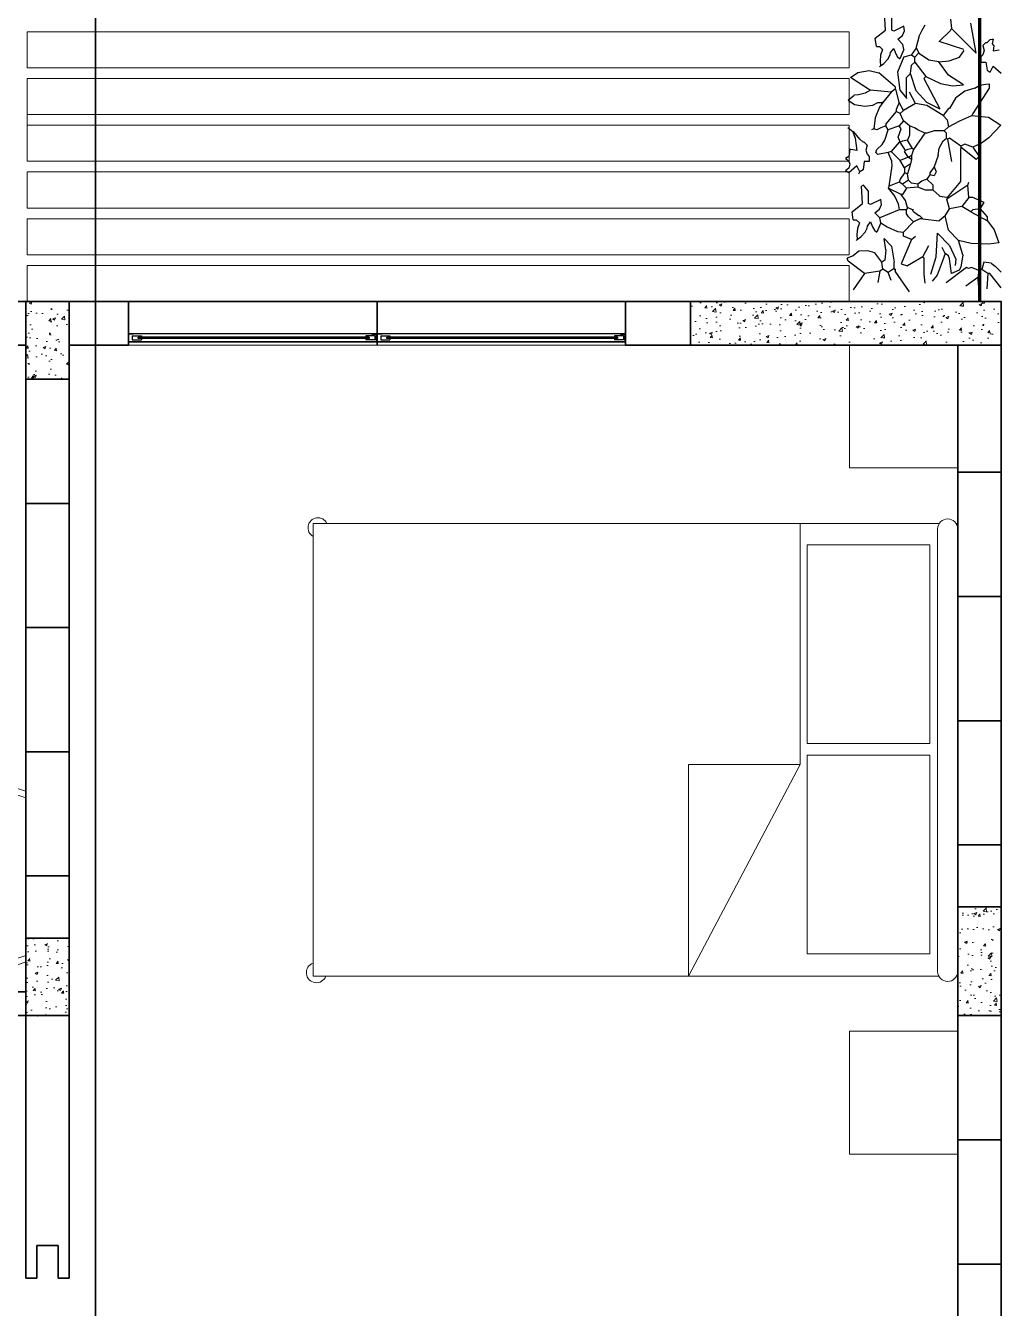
# Model space of a CAD drawing. Header units: inches. Extents: x 2013 to 15569, y -2551 to 2524.
# Drawn here: x 10991.9 to 11305.9, y 442.4 to 855.5 of the extents above; entities that cross this region are included whole.
import ezdxf

# ---------------------------------------------------------------- set-up
doc = ezdxf.new("R2010")
doc.units = ezdxf.units.IN
doc.header["$MEASUREMENT"] = 0
for name, color, linetype, lineweight in [('A-FLOR-FTPT', 6, 'Continuous', 70), ('A-FLOR-PATT', 8, 'Continuous', 18), ('A-FURN', 8, 'Continuous', 18), ('A-GLAZ-FULL', 4, 'Continuous', 25), ('A-WALL-FULL', 7, 'Continuous', 35), ('costruzioni', 2, 'Continuous', 35)]:
    doc.layers.add(name, color=color, linetype=linetype, lineweight=lineweight)
doc.layers.add('VERDE_siepe', color=96, linetype='Continuous')

# ---------------------------------------------------------------- blocks, each defined once
blk = doc.blocks.new('finestra 1')
at = {"layer": 'A-FLOR-PATT'}
for points in [[(43.0901, -91.3303), (43.0901, -91.3278), (43.0759, -91.3278), (43.0759, -91.3066), (43.0901, -91.3066), (43.0901, -91.3041), (43.0734, -91.3041), (43.0734, -91.3303)], [(43.8567, -91.3303), (43.8567, -91.3278), (43.8709, -91.3278), (43.8709, -91.3066), (43.8567, -91.3066), (43.8567, -91.3041), (43.8734, -91.3041), (43.8734, -91.3303)]]:
    blk.add_hatch(color=256, dxfattribs=at).paths.add_polyline_path(points)
at = {"layer": 'A-FURN'}
for p, q in [((43.0734, -91.2941), (43.8734, -91.2941)), ((43.8734, -91.4341), (43.0734, -91.4341))]:
    blk.add_line(p, q, dxfattribs=at)
at = {"layer": 'A-GLAZ-FULL'}
for p, q in [((43.0734, -91.3041), (43.8734, -91.3041)), ((43.0901, -91.3041), (43.0734, -91.3041)), ((43.8734, -91.3041), (43.0901, -91.3041)), ((43.0901, -91.3066), (43.0901, -91.3041)), ((43.8734, -91.3041), (43.8734, -91.3303)), ((43.0734, -91.3303), (43.8734, -91.3303)), ((43.0759, -91.3278), (43.0759, -91.3066)), ((43.0901, -91.3278), (43.0759, -91.3278)), ((43.0801, -91.3105), (43.1092, -91.3105)), ((43.0801, -91.3238), (43.0801, -91.3105)), ((43.0801, -91.3238), (43.1092, -91.3238)), ((43.0901, -91.3303), (43.0901, -91.3278)), ((43.0992, -91.3147), (43.842, -91.3147)), ((43.0992, -91.3197), (43.0992, -91.3147)), ((43.0992, -91.3197), (43.842, -91.3197)), ((43.1092, -91.3147), (43.1092, -91.3105)), ((43.1092, -91.3238), (43.1092, -91.3197)), ((43.8612, -91.3105), (43.832, -91.3105)), ((43.832, -91.3147), (43.832, -91.3105)), ((43.832, -91.3238), (43.832, -91.3197)), ((43.8612, -91.3238), (43.832, -91.3238)), ((43.842, -91.3147), (43.842, -91.3197)), ((43.8612, -91.3238), (43.8612, -91.3105))]:
    blk.add_line(p, q, dxfattribs=at)
at = {"layer": 'A-WALL-FULL'}
for p, q in [((43.0734, -91.2941), (43.0734, -91.4341)), ((43.8734, -91.4341), (43.8734, -91.2941))]:
    blk.add_line(p, q, dxfattribs=at)
blk = doc.blocks.new('letto')
at = {"layer": 'A-FURN'}
for p, q in [((27.4385, 13.5237), (25.4231, 13.5237)), ((25.4231, 12.0654), (25.4231, 13.5237)), ((26.9901, 12.7474), (26.9901, 13.5237)), ((27.433, 13.5059), (27.433, 12.08)), ((27.4977, 13.5061), (27.4977, 12.0796)), ((26.9901, 12.7474), (26.6306, 12.7474)), ((26.6306, 12.7474), (26.6306, 12.0656)), ((26.9901, 12.7474), (26.6306, 12.0656)), ((25.4231, 12.0654), (27.4361, 12.0658))]:
    blk.add_line(p, q, dxfattribs=at)
for points in [[(27.4079, 13.4548), (27.4079, 12.815), (27.0135, 12.815), (27.0135, 13.4548)], [(27.4079, 12.7768), (27.4079, 12.1369), (27.0135, 12.1369), (27.0135, 12.7768)]]:
    blk.add_lwpolyline(points, close=True, dxfattribs=at)
for centre, radius, start, end in [((25.4385, 13.5096), 0.032, 25.9785, 241.2286), ((27.4653, 13.5058), 0.0323, 0.6423, 179.7148), ((25.4335, 12.0766), 0.0324, 108.721, 339.676), ((27.4653, 12.0807), 0.0324, 181.2656, 357.9557)]:
    blk.add_arc(centre, radius, start, end, dxfattribs=at)

msp = doc.modelspace()

# ---------------------------------------------------------------- hatches: boundary and pattern name
at = {"layer": 'A-FLOR-PATT'}
h = msp.add_hatch(dxfattribs=at)
h.set_pattern_fill('AR-CONC', color=256, scale=0.05, style=0)
h.set_pattern_definition([(50, (13732.327, 8876.73), (9.1092334, -0.796954), [0.9525, -10.4775]), (355, (13732.327, 8876.73), (-1.762141, 9.552832), [0.762, -8.382]), (100.451, (13733.086, 8876.663), (7.347125, 8.755834), [0.8095, -8.9045]), (46.1842, (13732.327, 8879.27), (13.553952, -2.102116), [1.42875, -15.71625]), (96.6356, (13733.456, 8879.095), (11.870212, 12.371278), [1.21425, -13.35675]), (351.184, (13732.327, 8879.27), (11.87023, 12.371256), [1.143, -12.573]), (21, (13733.597, 8878.635), (7.580744, -5.113276), [0.9525, -10.4775]), (326, (13733.597, 8878.635), (3.090101, 9.209398), [0.762, -8.382]), (71.4514, (13734.2285, 8878.209), (10.6708245, 4.096143), [0.8095, -8.9045]), (37.5, (13732.3267, 8876.7297), (0.1544302, 4.227752), [0, -8.2804, 0, -8.509, 0, -8.41375]), (7.5, (13732.3267, 8876.7297), (3.3409831, 5.0090287), [0, -4.8514, 0, -8.0899, 0, -3.20675]), (327.5, (13729.4946, 8876.7297), (6.7795298, -0.2864372), [0, -3.175, 0, -9.906, 0, -13.1445]), (317.5, (13728.2246, 8876.73), (7.406459, 1.2713246), [0, -4.1275, 0, -6.5786, 0, -9.3345])])
h.paths.add_polyline_path([(10991.869, 741.639), (11005.869, 741.639), (11005.869, 766.639), (10991.869, 766.639)])
h = msp.add_hatch(dxfattribs=at)
h.set_pattern_fill('AR-CONC', color=256, scale=0.05, style=0)
h.set_pattern_definition([(50, (14552.327, 9466.73), (9.1092334, -0.796954), [0.9525, -10.4775]), (355, (14552.327, 9466.73), (-1.762141, 9.552832), [0.762, -8.382]), (100.451, (14553.086, 9466.663), (7.347125, 8.755834), [0.8095, -8.9045]), (46.1842, (14552.327, 9469.27), (13.553952, -2.102116), [1.42875, -15.71625]), (96.6356, (14553.456, 9469.095), (11.870212, 12.371278), [1.21425, -13.35675]), (351.184, (14552.327, 9469.27), (11.87023, 12.371256), [1.143, -12.573]), (21, (14553.597, 9468.635), (7.580744, -5.113276), [0.9525, -10.4775]), (326, (14553.597, 9468.635), (3.090101, 9.209398), [0.762, -8.382]), (71.4514, (14554.2285, 9468.209), (10.6708245, 4.096143), [0.8095, -8.9045]), (37.5, (14552.3267, 9466.7297), (0.1544302, 4.227752), [0, -8.2804, 0, -8.509, 0, -8.41375]), (7.5, (14552.3267, 9466.7297), (3.3409831, 5.0090287), [0, -4.8514, 0, -8.0899, 0, -3.20675]), (327.5, (14549.4946, 9466.7297), (6.7795298, -0.2864372), [0, -3.175, 0, -9.906, 0, -13.1445]), (317.5, (14548.2246, 9466.73), (7.406459, 1.2713246), [0, -4.1275, 0, -6.5786, 0, -9.3345])])
h.paths.add_polyline_path([(11205.869, 766.639), (11205.869, 752.639), (11305.869, 752.639), (11305.869, 766.639)])
h = msp.add_hatch(dxfattribs=at)
h.set_pattern_fill('AR-CONC', color=256, scale=0.05, style=0)
h.set_pattern_definition([(50, (14632.327, 8876.73), (9.1092334, -0.796954), [0.9525, -10.4775]), (355, (14632.327, 8876.73), (-1.762141, 9.552832), [0.762, -8.382]), (100.451, (14633.086, 8876.663), (7.347125, 8.755834), [0.8095, -8.9045]), (46.1842, (14632.327, 8879.27), (13.553952, -2.102116), [1.42875, -15.71625]), (96.6356, (14633.456, 8879.095), (11.870212, 12.371278), [1.21425, -13.35675]), (351.184, (14632.327, 8879.27), (11.87023, 12.371256), [1.143, -12.573]), (21, (14633.597, 8878.635), (7.580744, -5.113276), [0.9525, -10.4775]), (326, (14633.597, 8878.635), (3.090101, 9.209398), [0.762, -8.382]), (71.4514, (14634.2285, 8878.209), (10.6708245, 4.096143), [0.8095, -8.9045]), (37.5, (14632.3267, 8876.7297), (0.1544302, 4.227752), [0, -8.2804, 0, -8.509, 0, -8.41375]), (7.5, (14632.3267, 8876.7297), (3.3409831, 5.0090287), [0, -4.8514, 0, -8.0899, 0, -3.20675]), (327.5, (14629.4946, 8876.7297), (6.7795298, -0.2864372), [0, -3.175, 0, -9.906, 0, -13.1445]), (317.5, (14628.2246, 8876.73), (7.406459, 1.2713246), [0, -4.1275, 0, -6.5786, 0, -9.3345])])
h.paths.add_polyline_path([(11305.869, 571.639), (11291.869, 571.639), (11291.869, 536.639), (11305.869, 536.639)])
h = msp.add_hatch(dxfattribs=at)
h.set_pattern_fill('AR-CONC', color=256, scale=0.05, style=0)
h.set_pattern_definition([(50, (13732.327, 8876.73), (9.1092334, -0.796954), [0.9525, -10.4775]), (355, (13732.327, 8876.73), (-1.762141, 9.552832), [0.762, -8.382]), (100.451, (13733.086, 8876.663), (7.347125, 8.755834), [0.8095, -8.9045]), (46.1842, (13732.327, 8879.27), (13.553952, -2.102116), [1.42875, -15.71625]), (96.6356, (13733.456, 8879.095), (11.870212, 12.371278), [1.21425, -13.35675]), (351.184, (13732.327, 8879.27), (11.87023, 12.371256), [1.143, -12.573]), (21, (13733.597, 8878.635), (7.580744, -5.113276), [0.9525, -10.4775]), (326, (13733.597, 8878.635), (3.090101, 9.209398), [0.762, -8.382]), (71.4514, (13734.2285, 8878.209), (10.6708245, 4.096143), [0.8095, -8.9045]), (37.5, (13732.3267, 8876.7297), (0.1544302, 4.227752), [0, -8.2804, 0, -8.509, 0, -8.41375]), (7.5, (13732.3267, 8876.7297), (3.3409831, 5.0090287), [0, -4.8514, 0, -8.0899, 0, -3.20675]), (327.5, (13729.4946, 8876.7297), (6.7795298, -0.2864372), [0, -3.175, 0, -9.906, 0, -13.1445]), (317.5, (13728.2246, 8876.73), (7.406459, 1.2713246), [0, -4.1275, 0, -6.5786, 0, -9.3345])])
h.paths.add_polyline_path([(10991.869, 536.639), (11005.869, 536.639), (11005.869, 561.639), (10991.869, 561.639)])

# ---------------------------------------------------------------- linework, layer by layer
at = {"layer": 'A-FLOR-FTPT'}
msp.add_line((11298.869, 1061.639), (11298.869, 766.639), dxfattribs=at)
at = {"layer": 'A-FURN'}
for p, q in [((11256.869, 853.568), (10992.299, 853.568)), ((10992.299, 841.933), (10992.299, 853.568)), ((11256.869, 841.933), (11256.869, 853.568)), ((10992.299, 841.933), (11256.869, 841.933)), ((11256.869, 838.51), (10992.299, 838.51)), ((10992.299, 826.874), (10992.299, 838.51)), ((11256.869, 826.874), (11256.869, 838.51)), ((10992.299, 826.874), (11256.869, 826.874)), ((10992.299, 823.451), (10992.299, 826.874)), ((11256.869, 823.451), (10992.299, 823.451)), ((10992.299, 811.815), (10992.299, 823.451)), ((11256.869, 811.815), (11256.869, 823.451)), ((10992.299, 811.815), (11256.869, 811.815)), ((11256.869, 808.392), (10992.299, 808.392)), ((10992.299, 796.757), (10992.299, 808.392)), ((11256.869, 796.757), (11256.869, 808.392)), ((10992.299, 796.757), (11256.869, 796.757)), ((11256.869, 793.334), (10992.299, 793.334)), ((10992.299, 781.698), (10992.299, 793.334)), ((11256.869, 781.698), (11256.869, 793.334)), ((10992.299, 781.698), (11256.869, 781.698)), ((11256.869, 778.275), (10992.299, 778.275)), ((10992.299, 778.275), (10992.299, 766.639)), ((11256.869, 766.639), (11256.869, 778.275)), ((11256.869, 766.639), (10992.299, 766.639)), ((11256.869, 766.639), (11291.869, 766.639)), ((11005.869, 752.639), (11005.869, 692.639)), ((11291.869, 752.639), (11257.075, 752.639)), ((11257.075, 752.639), (11257.075, 713.039)), ((11291.869, 713.039), (11291.869, 752.639)), ((11257.075, 713.039), (11291.869, 713.039)), ((11291.327, 695.193), (11291.869, 695.193)), ((11291.869, 693.437), (11291.869, 695.193)), ((11291.869, 531.609), (11257.075, 531.609)), ((11257.075, 531.609), (11257.075, 492.009)), ((11291.869, 492.009), (11291.869, 531.609)), ((11257.075, 492.009), (11291.869, 492.009))]:
    msp.add_line(p, q, dxfattribs=at)
at = {"layer": 'A-FURN', "linetype": 'Continuous'}
for p, q in [((10991.869, 657.55), (10991.869, 638.914)), ((10991.869, 608.934), (10991.869, 553.934))]:
    msp.add_line(p, q, dxfattribs=at)
for points in [[(10991.869, 608.934, 0.090214), (10963.869, 613.434, 0.0687281), (10953.84, 612.049, 0.1107722), (10949.989, 609.969, 0.1075201), (10944.369, 602.434, 0.0759864), (10941.619, 592.684, 0.0283377), (10940.869, 581.434, 0.0283377), (10941.619, 570.184, 0.0759864), (10944.369, 560.434, 0.1075201), (10949.989, 552.899, 0.1107722), (10953.84, 550.819, 0.0687281), (10963.869, 549.434, 0.090214), (10991.869, 553.934)], [(10991.869, 606.81, 0.1015558), (10961.147, 611.328, 0.0492025), (10954.382, 610.124, 0.1107722), (10951.301, 608.46, 0.1075201), (10946.19, 601.607, 0.0759864), (10943.604, 592.438, 0.0282869), (10942.869, 581.434, 0.0282869), (10943.604, 570.43, 0.0759864), (10946.19, 561.262, 0.1075201), (10951.301, 554.408, 0.1107722), (10954.382, 552.744, 0.0492025), (10961.147, 551.54, 0.1015558), (10991.869, 556.059, 0.099244)]]:
    msp.add_lwpolyline(points, format="xyb", dxfattribs=at)
at = {"layer": 'A-WALL-FULL'}
for p, q in [((10951.869, 766.639), (10991.869, 766.639)), ((10991.869, 766.639), (10991.869, 752.639)), ((11305.869, 766.639), (10991.869, 766.639)), ((11003.869, 766.639), (10994.869, 766.639)), ((10991.869, 752.639), (10951.869, 752.639)), ((11024.97, 752.639), (11005.869, 752.639)), ((11184.97, 752.639), (11205.869, 752.639)), ((11291.869, 752.639), (11305.869, 752.639)), ((11291.869, 711.639), (11291.869, 752.639)), ((11305.869, 752.639), (11305.869, 711.639)), ((10991.869, 741.639), (11005.869, 741.639)), ((10991.869, 701.639), (10991.869, 741.639)), ((11005.869, 741.639), (11005.869, 701.639)), ((11291.869, 711.639), (11305.869, 711.639)), ((11291.869, 671.639), (11291.869, 711.639)), ((11305.869, 711.639), (11291.869, 711.639)), ((11305.869, 711.639), (11305.869, 671.639)), ((11005.869, 701.639), (10991.869, 701.639)), ((10991.869, 701.639), (11005.869, 701.639)), ((10991.869, 661.639), (10991.869, 701.639)), ((11005.869, 701.639), (11005.869, 661.639)), ((11291.869, 671.639), (11305.869, 671.639)), ((11291.869, 631.639), (11291.869, 671.639)), ((11305.869, 671.639), (11291.869, 671.639)), ((11305.869, 671.639), (11305.869, 631.639)), ((11005.869, 661.639), (10991.869, 661.639)), ((10991.869, 661.639), (11005.869, 661.639)), ((10991.869, 621.639), (10991.869, 661.639)), ((11005.869, 661.639), (11005.869, 621.639)), ((11305.869, 631.639), (11291.869, 631.639)), ((11291.869, 631.639), (11305.869, 631.639)), ((11291.869, 591.639), (11291.869, 631.639)), ((11305.869, 631.639), (11305.869, 591.639)), ((10991.869, 621.639), (11005.869, 621.639)), ((10991.869, 581.639), (10991.869, 621.639)), ((11005.869, 621.639), (10991.869, 621.639)), ((11005.869, 621.639), (11005.869, 581.639)), ((11291.869, 591.639), (11305.869, 591.639)), ((11291.869, 571.639), (11291.869, 591.639)), ((11305.869, 591.639), (11291.869, 591.639)), ((11305.869, 591.639), (11305.869, 571.639)), ((10991.869, 581.639), (11005.869, 581.639)), ((10991.869, 561.639), (10991.869, 581.639)), ((11005.869, 581.639), (10991.869, 581.639)), ((11005.869, 581.639), (11005.869, 561.639)), ((11305.869, 571.639), (11291.869, 571.639)), ((11005.869, 561.639), (10991.869, 561.639)), ((10932.869, 544.339), (10991.869, 544.339)), ((10932.869, 536.639), (10991.869, 536.639)), ((11005.869, 536.639), (10991.869, 536.639)), ((11005.869, 536.639), (10991.869, 536.639)), ((10991.869, 536.639), (11005.869, 536.639)), ((10991.869, 536.639), (10991.869, 473.106)), ((11000.869, 536.639), (10996.869, 536.639)), ((11005.869, 536.639), (11005.869, 452.065)), ((11291.869, 536.639), (11305.869, 536.639)), ((11291.869, 496.639), (11291.869, 536.639)), ((11305.869, 536.639), (11305.869, 496.639)), ((11305.869, 496.639), (11291.869, 496.639)), ((11291.869, 496.639), (11305.869, 496.639)), ((11291.869, 456.639), (11291.869, 496.639)), ((11305.869, 496.639), (11305.869, 456.639)), ((10991.869, 473.106), (10991.869, 452.065)), ((10995.436, 452.065), (10995.436, 462.585)), ((11002.301, 462.585), (10995.436, 462.585)), ((11002.301, 452.065), (11002.301, 462.585)), ((11305.869, 456.639), (11291.869, 456.639)), ((11291.869, 456.639), (11305.869, 456.639)), ((11291.869, 416.639), (11291.869, 456.639)), ((11305.869, 456.639), (11305.869, 416.639)), ((10991.869, 452.065), (10995.436, 452.065)), ((11002.301, 452.065), (11005.869, 452.065))]:
    msp.add_line(p, q, dxfattribs=at)
for points in [[(10991.869, 766.639), (11005.869, 766.639), (11005.869, 741.639), (10991.869, 741.639)], [(11205.869, 766.639), (11305.869, 766.639), (11305.869, 752.639), (11205.869, 752.639)], [(11291.869, 571.639), (11305.869, 571.639), (11305.869, 536.639), (11291.869, 536.639)], [(10991.869, 561.639), (11005.869, 561.639), (11005.869, 536.639), (10991.869, 536.639)]]:
    msp.add_lwpolyline(points, close=True, dxfattribs=at)
msp.add_point((10995.669, 536.639), dxfattribs=at)
at = {"layer": 'costruzioni'}
msp.add_line((11014.347, 65.055), (11014.347, 1167.888), dxfattribs=at)
at = {"layer": 'VERDE_siepe'}
for p, q in [((11268.63, 854.081), (11268.301, 859.679)), ((11270.605, 854.081), (11270.605, 858.033)), ((11274.557, 855.398), (11271.264, 853.751)), ((11274.715, 853.82), (11274.557, 855.398)), ((11281.297, 855.623), (11280.309, 853.976)), ((11289.53, 857.599), (11289.859, 854.635)), ((11297.809, 846.685), (11296.116, 856.281)), ((11265.337, 851.446), (11268.63, 854.081)), ((11265.666, 848.811), (11265.337, 851.446)), ((11271.264, 853.751), (11270.605, 854.081)), ((11272.581, 851.117), (11274.081, 852.307)), ((11274.228, 849.47), (11272.581, 851.117)), ((11274.081, 852.307), (11274.715, 853.82)), ((11279.502, 852.18), (11278.424, 848.188)), ((11280.309, 853.976), (11279.502, 852.18)), ((11285.907, 850.353), (11289.53, 853.976)), ((11289.53, 853.976), (11289.859, 854.635)), ((11289.859, 854.635), (11297.809, 846.685)), ((11302.271, 851.04), (11302.949, 851.181)), ((11302.949, 851.181), (11303.279, 851.181)), ((11303.279, 851.181), (11302.991, 849.693)), ((11265.666, 848.811), (11266.654, 848.811)), ((11266.654, 848.811), (11267.642, 847.824)), ((11267.642, 847.824), (11267.047, 846.017)), ((11270.276, 846.836), (11271.264, 848.154)), ((11271.264, 848.154), (11271.863, 846.621)), ((11274.557, 847.824), (11273.24, 844.86)), ((11274.557, 847.824), (11274.228, 849.47)), ((11278.424, 848.188), (11276.904, 846.01)), ((11278.483, 848.406), (11279.321, 846.731)), ((11293.847, 847.827), (11285.907, 850.353)), ((11292.404, 845.345), (11293.92, 847.517)), ((11300.625, 849.723), (11299.966, 849.065)), ((11299.966, 849.065), (11300.384, 847.459)), ((11300.384, 847.459), (11299.971, 846.165)), ((11300.625, 849.723), (11300.954, 850.053)), ((11300.954, 850.053), (11301.283, 850.053)), ((11301.283, 850.053), (11302.271, 851.04)), ((11302.991, 849.693), (11303.448, 848.978)), ((11303.448, 848.978), (11303.259, 847.418)), ((11303.259, 847.418), (11305.235, 847.747)), ((11267.047, 846.017), (11266.857, 844.081)), ((11266.857, 844.081), (11266.983, 842.555)), ((11266.983, 842.555), (11268.125, 843.355)), ((11268.125, 843.355), (11269.455, 844.867)), ((11269.455, 844.867), (11270.152, 846.198)), ((11270.152, 846.198), (11270.276, 846.836)), ((11271.863, 846.621), (11272.497, 845.472)), ((11274.529, 845.519), (11272.433, 840.519)), ((11272.497, 845.472), (11273.24, 844.86)), ((11274.529, 845.519), (11277.016, 846.072)), ((11277.016, 846.072), (11278.004, 845.413)), ((11277.016, 842.78), (11278.004, 843.768)), ((11279.321, 846.731), (11278.004, 845.413)), ((11278.004, 843.768), (11278.004, 845.413)), ((11278.004, 843.768), (11281.627, 839.157)), ((11282.543, 844.437), (11279.248, 846.675)), ((11285.831, 843.897), (11282.543, 844.437)), ((11285.831, 843.897), (11289.117, 844.138)), ((11288.865, 839.554), (11285.831, 843.897)), ((11289.117, 844.138), (11292.404, 845.345)), ((11299.971, 846.165), (11299.307, 845.442)), ((11299.307, 845.442), (11299.307, 843.795)), ((11299.307, 843.795), (11300.954, 843.795)), ((11300.954, 843.795), (11301.283, 841.161)), ((11257.356, 838.855), (11259.657, 840.409)), ((11263.17, 835.093), (11257.356, 838.855)), ((11259.657, 840.409), (11263.311, 841.085)), ((11263.311, 841.085), (11266.463, 840.361)), ((11271.732, 835.752), (11266.463, 840.361)), ((11266.983, 842.555), (11266.654, 842.226)), ((11272.433, 840.519), (11273.191, 834.728)), ((11275.369, 838.828), (11276.687, 840.145)), ((11275.369, 832.178), (11275.369, 838.828)), ((11276.687, 840.145), (11277.016, 842.78)), ((11278.5, 834.486), (11276.687, 840.145)), ((11281.627, 839.157), (11280.968, 838.498)), ((11281.627, 839.157), (11286.337, 836.899)), ((11293.668, 836.417), (11288.865, 839.554)), ((11301.283, 841.161), (11302.271, 840.502)), ((11302.271, 840.502), (11303.259, 842.478)), ((11303.259, 842.478), (11305.894, 840.173)), ((11263.829, 834.764), (11262.073, 833.771)), ((11263.829, 834.764), (11263.17, 835.093)), ((11270.414, 834.105), (11263.829, 834.764)), ((11271.732, 835.093), (11270.414, 834.105)), ((11271.732, 835.752), (11271.732, 835.093)), ((11272.061, 834.764), (11271.732, 835.093)), ((11273.049, 830.812), (11272.061, 834.764)), ((11273.191, 834.728), (11275.467, 832.073)), ((11280.968, 838.498), (11286.059, 828.707)), ((11286.337, 836.899), (11290.129, 836.176)), ((11290.129, 836.176), (11293.668, 836.417)), ((11297.418, 835.422), (11294.125, 834.434)), ((11302.028, 835.421), (11296.76, 827.189)), ((11297.418, 835.422), (11299.027, 836.359)), ((11299.027, 836.359), (11300.928, 836.661)), ((11300.928, 836.661), (11302.028, 836.739)), ((11302.028, 836.739), (11302.028, 835.421)), ((11256.584, 831.47), (11258.559, 833.117)), ((11256.584, 831.47), (11258.655, 830.115)), ((11259.951, 833.209), (11258.559, 833.117)), ((11262.073, 833.771), (11259.951, 833.209)), ((11264.548, 829.946), (11266.134, 830.812)), ((11266.134, 830.812), (11267.451, 830.812)), ((11267.781, 830.812), (11266.67, 829.271)), ((11267.781, 830.812), (11267.451, 830.812)), ((11270.414, 834.105), (11267.781, 830.812)), ((11273.049, 830.812), (11272.061, 828.506)), ((11274.366, 828.177), (11273.049, 830.812)), ((11278.318, 830.482), (11274.366, 828.177)), ((11278.318, 830.482), (11276.342, 834.105)), ((11281.941, 829.824), (11278.318, 830.482)), ((11281.786, 830.867), (11278.5, 834.486)), ((11281.627, 830.924), (11286.059, 828.707)), ((11291.161, 832.129), (11289.185, 828.836)), ((11294.125, 834.434), (11291.161, 832.129)), ((11258.655, 830.115), (11261.955, 829.552)), ((11261.955, 829.552), (11264.548, 829.946)), ((11266.67, 829.271), (11265.314, 825.839)), ((11272.061, 827.848), (11268.768, 823.896)), ((11272.061, 828.506), (11272.061, 827.848)), ((11273.378, 827.189), (11272.061, 827.848)), ((11274.366, 828.177), (11273.378, 827.189)), ((11274.366, 824.884), (11273.378, 827.189)), ((11287.209, 826.53), (11281.941, 829.824)), ((11288.856, 828.836), (11287.209, 826.53)), ((11287.209, 826.53), (11288.413, 825.168)), ((11289.185, 828.836), (11288.856, 828.836)), ((11292.532, 824.866), (11296.431, 826.53)), ((11296.76, 827.189), (11296.431, 826.53)), ((11296.431, 826.53), (11301.72, 826.076)), ((11258.083, 821.262), (11256.437, 822.578)), ((11264.817, 822.249), (11264.158, 821.92)), ((11265.314, 825.839), (11264.817, 822.249)), ((11264.817, 822.578), (11264.817, 822.249)), ((11265.805, 821.92), (11264.817, 822.249)), ((11267.122, 822.578), (11265.805, 821.92)), ((11268.768, 823.237), (11267.122, 822.578)), ((11268.768, 823.896), (11268.768, 823.237)), ((11269.426, 821.92), (11268.768, 823.237)), ((11273.049, 823.237), (11269.426, 821.92)), ((11272.72, 819.615), (11273.708, 822.249)), ((11274.366, 824.884), (11273.049, 823.237)), ((11273.708, 822.249), (11273.049, 823.237)), ((11276.342, 823.237), (11274.366, 824.884)), ((11276.342, 823.237), (11276.342, 820.274)), ((11277.989, 822.578), (11276.342, 823.237)), ((11278.977, 821.92), (11277.989, 822.578)), ((11288.856, 822.908), (11287.539, 821.591)), ((11288.413, 825.168), (11288.856, 822.908)), ((11288.856, 822.908), (11292.532, 824.866)), ((11301.72, 826.076), (11305.681, 823.505)), ((11305.681, 823.505), (11301.879, 819.422)), ((11258.413, 821.262), (11258.083, 821.262)), ((11258.083, 821.262), (11258.858, 819.313)), ((11260.389, 818.957), (11258.413, 821.262)), ((11258.858, 819.313), (11259.212, 816.894)), ((11261.377, 817.969), (11260.389, 818.957)), ((11267.554, 817.232), (11268.438, 818.582)), ((11268.438, 818.582), (11269.426, 821.92)), ((11273.378, 817.969), (11272.72, 819.615)), ((11274.037, 818.298), (11273.378, 817.969)), ((11275.684, 818.627), (11274.037, 818.298)), ((11276.342, 820.274), (11275.684, 818.627)), ((11277.33, 815.993), (11275.684, 818.627)), ((11281.282, 820.933), (11277.66, 815.663)), ((11281.282, 820.933), (11278.977, 821.92)), ((11281.941, 820.933), (11281.282, 820.933)), ((11284.245, 821.591), (11281.941, 820.933)), ((11287.539, 821.591), (11284.245, 821.591)), ((11285.878, 816.095), (11287.146, 818.364)), ((11287.146, 818.364), (11288.197, 819.286)), ((11288.197, 820.933), (11287.539, 821.591)), ((11288.197, 819.286), (11288.197, 820.933)), ((11288.527, 818.957), (11288.197, 819.286)), ((11289.185, 819.286), (11288.527, 818.957)), ((11288.527, 818.957), (11289.844, 811.711)), ((11292.808, 816.651), (11289.185, 819.286)), ((11301.879, 819.422), (11299.503, 817.607)), ((11257.095, 815.663), (11256.766, 813.358)), ((11257.425, 815.663), (11257.095, 815.663)), ((11259.401, 815.334), (11257.425, 815.663)), ((11259.212, 816.894), (11259.401, 815.334)), ((11261.706, 817.969), (11261.377, 817.969)), ((11262.035, 817.639), (11261.706, 817.969)), ((11262.035, 817.639), (11262.694, 816.981)), ((11262.694, 816.981), (11262.276, 815.376)), ((11262.276, 815.376), (11262.689, 814.082)), ((11262.689, 814.082), (11263.353, 813.358)), ((11265.475, 814.675), (11265.805, 815.663)), ((11266.134, 814.017), (11265.475, 814.675)), ((11265.805, 815.663), (11267.554, 817.232)), ((11269.426, 814.675), (11266.134, 814.017)), ((11270.414, 815.005), (11269.426, 814.675)), ((11270.619, 811.888), (11269.499, 814.7)), ((11273.049, 817.969), (11270.414, 815.005)), ((11273.378, 812.041), (11270.414, 815.005)), ((11273.378, 817.969), (11273.049, 817.969)), ((11275.025, 815.334), (11273.378, 817.969)), ((11274.696, 815.005), (11275.025, 815.334)), ((11276.013, 813.029), (11274.696, 815.005)), ((11275.684, 815.663), (11275.025, 815.334)), ((11277.33, 815.993), (11275.684, 815.663)), ((11277.66, 815.663), (11277.001, 813.687)), ((11277.66, 815.663), (11277.33, 815.993)), ((11285.563, 813.687), (11285.878, 816.095)), ((11294.125, 817.31), (11292.808, 816.651)), ((11292.808, 816.651), (11292.808, 816.322)), ((11292.808, 816.322), (11292.808, 815.993)), ((11297.747, 812.37), (11292.808, 816.322)), ((11292.808, 805.323), (11292.808, 815.993)), ((11296.76, 816.322), (11294.125, 817.31)), ((11299.503, 817.607), (11296.76, 816.322)), ((11296.76, 816.322), (11298.735, 813.358)), ((11256.766, 813.358), (11255.778, 812.699)), ((11255.778, 812.699), (11256.736, 812.056)), ((11256.736, 812.056), (11257.09, 810.931)), ((11259.401, 810.394), (11256.766, 808.089)), ((11257.09, 810.931), (11256.854, 809.581)), ((11260.389, 808.418), (11259.401, 810.394)), ((11261.706, 811.711), (11261.377, 809.077)), ((11263.353, 811.711), (11261.706, 811.711)), ((11263.353, 813.358), (11263.353, 811.711)), ((11269.756, 803.808), (11270.744, 810.394)), ((11270.744, 810.394), (11270.619, 811.888)), ((11275.684, 813.029), (11273.378, 812.041)), ((11274.696, 809.735), (11273.378, 812.041)), ((11276.672, 811.053), (11274.696, 809.735)), ((11276.013, 813.029), (11275.684, 813.029)), ((11276.672, 811.053), (11275.684, 807.759)), ((11277.001, 813.687), (11276.013, 813.029)), ((11277.001, 812.37), (11276.013, 813.029)), ((11277.001, 812.37), (11276.672, 811.053)), ((11277.001, 813.687), (11277.001, 812.37)), ((11284.245, 810.065), (11282.929, 808.089)), ((11285.563, 813.687), (11284.245, 810.065)), ((11284.245, 810.065), (11284.904, 808.418)), ((11298.735, 813.358), (11297.747, 812.37)), ((11256.854, 809.581), (11255.778, 808.747)), ((11256.766, 808.089), (11255.778, 808.747)), ((11260.059, 807.759), (11260.389, 808.418)), ((11261.377, 809.077), (11260.389, 808.418)), ((11273.378, 806.114), (11273.049, 805.126)), ((11274.696, 808.089), (11273.378, 806.114)), ((11276.013, 805.784), (11274.037, 804.467)), ((11274.696, 809.735), (11274.696, 808.089)), ((11275.684, 807.759), (11274.696, 808.089)), ((11276.013, 805.784), (11275.684, 807.759)), ((11277.001, 804.796), (11276.013, 805.784)), ((11281.941, 806.114), (11280.294, 805.455)), ((11282.929, 807.43), (11281.941, 806.114)), ((11283.916, 804.138), (11281.941, 806.114)), ((11282.929, 808.089), (11282.929, 807.43)), ((11284.245, 807.102), (11282.929, 807.43)), ((11284.904, 808.418), (11284.245, 807.102)), ((11261.523, 804.138), (11260.865, 803.808)), ((11261.194, 798.21), (11260.865, 803.808)), ((11263.17, 802.162), (11261.523, 804.138)), ((11263.17, 798.21), (11263.17, 802.162)), ((11269.756, 803.808), (11269.426, 803.15)), ((11273.708, 801.174), (11269.426, 803.15)), ((11269.426, 803.15), (11271.652, 800.489)), ((11273.049, 805.126), (11269.756, 803.808)), ((11274.037, 804.467), (11273.049, 805.126)), ((11275.354, 803.15), (11274.037, 804.467)), ((11275.354, 803.15), (11274.037, 801.174)), ((11278.977, 803.479), (11275.354, 803.15)), ((11278.977, 804.467), (11277.001, 804.796)), ((11280.294, 805.455), (11278.977, 804.467)), ((11278.977, 804.467), (11278.977, 803.479)), ((11281.442, 802.485), (11278.977, 803.479)), ((11283.916, 802.491), (11281.442, 802.485)), ((11283.916, 802.491), (11283.916, 804.138)), ((11285.892, 800.844), (11283.916, 802.491)), ((11295.113, 804.138), (11288.35, 799.627)), ((11288.527, 800.186), (11292.808, 805.323)), ((11295.113, 804.138), (11295.443, 805.126)), ((11295.443, 800.186), (11295.113, 804.138)), ((11257.901, 795.575), (11261.194, 798.21)), ((11263.829, 797.88), (11263.17, 798.21)), ((11267.122, 799.527), (11263.829, 797.88)), ((11266.646, 796.436), (11267.279, 797.949)), ((11267.279, 797.949), (11267.122, 799.527)), ((11271.652, 800.489), (11272.729, 798.07)), ((11272.729, 798.07), (11273.049, 796.234)), ((11275.025, 799.198), (11273.708, 801.174)), ((11274.037, 801.174), (11273.708, 801.174)), ((11275.684, 796.892), (11275.025, 799.198)), ((11286.221, 800.515), (11285.892, 800.844)), ((11288.197, 800.186), (11286.221, 800.515)), ((11288.197, 800.186), (11288.527, 800.186)), ((11289.185, 796.563), (11288.35, 799.627)), ((11295.443, 800.186), (11293.137, 797.222)), ((11296.76, 800.186), (11295.443, 800.186)), ((11300.382, 798.539), (11296.76, 800.186)), ((11299.064, 796.563), (11300.382, 798.539)), ((11258.23, 792.941), (11257.901, 795.575)), ((11265.146, 795.246), (11266.646, 796.436)), ((11266.793, 793.599), (11265.146, 795.246)), ((11273.049, 796.234), (11266.793, 793.599)), ((11267.122, 791.953), (11266.793, 793.599)), ((11275.354, 796.234), (11273.049, 796.234)), ((11275.684, 796.892), (11275.354, 796.234)), ((11275.354, 794.916), (11275.354, 796.234)), ((11276.013, 793.928), (11275.354, 794.916)), ((11277.33, 796.234), (11275.684, 796.892)), ((11277.66, 792.283), (11276.013, 793.928)), ((11277.66, 796.234), (11277.33, 796.234)), ((11277.66, 795.575), (11277.33, 796.234)), ((11279.306, 794.258), (11277.66, 795.575)), ((11279.636, 793.27), (11277.66, 792.283)), ((11279.636, 794.258), (11279.306, 794.258)), ((11280.624, 793.27), (11279.636, 794.258)), ((11280.624, 793.27), (11279.636, 793.27)), ((11280.624, 793.27), (11285.892, 792.612)), ((11287.868, 794.258), (11285.892, 792.612)), ((11287.868, 794.258), (11289.185, 796.563)), ((11288.856, 789.648), (11287.868, 794.258)), ((11293.137, 797.222), (11289.185, 796.563)), ((11296.101, 795.575), (11293.137, 797.222)), ((11296.76, 796.234), (11296.101, 795.575)), ((11296.101, 795.575), (11301.404, 792.656)), ((11299.064, 796.563), (11296.76, 796.234)), ((11299.064, 796.563), (11301.37, 793.928)), ((11301.37, 793.928), (11301.37, 792.612)), ((11258.23, 792.941), (11259.218, 792.941)), ((11259.218, 792.941), (11260.206, 791.953)), ((11259.612, 790.146), (11259.422, 788.21)), ((11260.206, 791.953), (11259.612, 790.146)), ((11262.02, 788.996), (11262.717, 790.327)), ((11262.717, 790.327), (11262.841, 790.965)), ((11262.841, 790.965), (11263.829, 792.283)), ((11263.829, 792.283), (11264.428, 790.751)), ((11264.428, 790.751), (11265.062, 789.601)), ((11265.062, 789.601), (11265.805, 788.989)), ((11267.122, 791.953), (11265.805, 788.989)), ((11267.122, 791.953), (11269.181, 790.69)), ((11269.181, 790.69), (11272.476, 789.238)), ((11272.476, 789.238), (11274.366, 788.989)), ((11277.66, 792.283), (11274.366, 788.989)), ((11292.149, 786.355), (11288.856, 789.648)), ((11301.404, 792.656), (11303.622, 789.783)), ((11303.622, 789.783), (11305.047, 785.549)), ((11259.547, 786.684), (11259.218, 786.355)), ((11259.422, 788.21), (11259.547, 786.684)), ((11259.547, 786.684), (11260.689, 787.484)), ((11260.689, 787.484), (11262.02, 788.996)), ((11268.768, 783.295), (11268.135, 786.942)), ((11268.135, 786.942), (11270.511, 784.522)), ((11277.001, 786.684), (11273.708, 778.781)), ((11274.366, 787.672), (11274.366, 788.989)), ((11277.001, 786.684), (11274.366, 787.672)), ((11277.001, 786.684), (11278.318, 787.672)), ((11284.895, 781.06), (11285.316, 788.697)), ((11285.316, 788.697), (11289.246, 784.744)), ((11292.149, 786.355), (11292.479, 786.355)), ((11293.467, 781.744), (11292.149, 786.355)), ((11296.176, 785.397), (11292.149, 786.355)), ((11301.879, 785.095), (11296.176, 785.397)), ((11305.047, 785.549), (11301.879, 785.095)), ((11258.23, 781.32), (11256.254, 780.662)), ((11260.055, 782.859), (11258.23, 781.32)), ((11262.907, 783.01), (11260.055, 782.859)), ((11265.146, 782.307), (11262.907, 783.01)), ((11267.451, 779.344), (11265.146, 782.307)), ((11268.768, 783.295), (11268.439, 780.003)), ((11270.511, 784.522), (11271.402, 779.344)), ((11280.624, 781.085), (11275.684, 778.122)), ((11280.624, 781.085), (11282.6, 784.708)), ((11280.624, 781.085), (11280.953, 780.756)), ((11283.21, 775.432), (11284.895, 781.06)), ((11287.868, 782.073), (11286.88, 784.049)), ((11287.868, 782.073), (11286.88, 779.439)), ((11288.856, 781.415), (11287.868, 782.073)), ((11289.185, 780.427), (11288.856, 781.415)), ((11289.246, 784.744), (11291.281, 780.323)), ((11293.467, 781.744), (11292.849, 777.685)), ((11256.583, 779.674), (11256.254, 780.662)), ((11261.853, 775.722), (11256.583, 779.674)), ((11267.781, 777.039), (11266.793, 776.38)), ((11268.439, 780.003), (11267.451, 779.344)), ((11267.781, 777.039), (11267.451, 779.344)), ((11269.426, 776.051), (11267.781, 777.039)), ((11271.073, 777.039), (11269.426, 776.051)), ((11271.402, 777.039), (11271.073, 777.039)), ((11271.402, 777.039), (11271.402, 779.344)), ((11271.732, 777.039), (11271.402, 777.039)), ((11271.732, 776.71), (11271.402, 777.039)), ((11271.732, 777.039), (11271.732, 776.71)), ((11273.708, 778.781), (11275.684, 778.122)), ((11280.953, 780.756), (11280.953, 775.488)), ((11286.88, 779.439), (11285.233, 775.158)), ((11294.673, 777.663), (11288.086, 772.723)), ((11289.844, 775.67), (11289.185, 780.427)), ((11292.321, 776.803), (11289.844, 775.67)), ((11291.281, 780.323), (11291.071, 778.246)), ((11292.849, 777.685), (11292.321, 776.803)), ((11295.331, 777.334), (11294.673, 777.663)), ((11296.319, 777.663), (11295.331, 777.334)), ((11298.624, 776.675), (11296.319, 777.663)), ((11299.612, 777.005), (11298.624, 776.675)), ((11300.271, 779.309), (11299.612, 777.005)), ((11301.588, 775.687), (11299.612, 777.005)), ((11302.576, 778.98), (11300.271, 779.309)), ((11302.576, 778.98), (11303.893, 777.993)), ((11303.893, 777.993), (11305.834, 776.152)), ((11261.853, 775.722), (11258.23, 770.452)), ((11266.793, 776.38), (11261.853, 775.722)), ((11266.793, 776.38), (11266.134, 772.758)), ((11270.414, 773.416), (11269.426, 776.051)), ((11271.732, 776.71), (11271.732, 776.38)), ((11276.342, 769.794), (11271.732, 776.38)), ((11280.953, 775.488), (11281.282, 772.524)), ((11285.233, 775.158), (11283.587, 773.182)), ((11298.295, 774.369), (11294.427, 771.616)), ((11298.624, 776.675), (11298.295, 774.37)), ((11298.295, 774.369), (11298.388, 771.918)), ((11301.588, 775.687), (11301.259, 770.747)), ((11302.247, 775.687), (11301.588, 775.687)), ((11305.869, 771.077), (11302.247, 775.687))]:
    msp.add_line(p, q, dxfattribs=at)
for centre, start, end in [((11274.529, 845.519), 102.80429, 157.53328), ((11292.808, 805.323), 319.84401, 359.64699)]:
    msp.add_arc(centre, 0.0000412, start, end, dxfattribs=at)

# ---------------------------------------------------------------- block references
at = {"layer": 'A-FURN', "xscale": 100.0000000000064, "yscale": 100.0000000000064, "zscale": 100.0000000000064}
msp.add_blockref('letto', (8542.102, -657.174), dxfattribs=at)
at = {"layer": 'A-WALL-FULL', "xscale": 100.0000000000064, "yscale": 100.0000000000064, "zscale": 100.0000000000064, "rotation": 180}
for p in [(15412.31, -8376.766), (15492.31, -8376.766)]:
    msp.add_blockref('finestra 1', p, dxfattribs=at)

doc.saveas('drawing.dxf')
